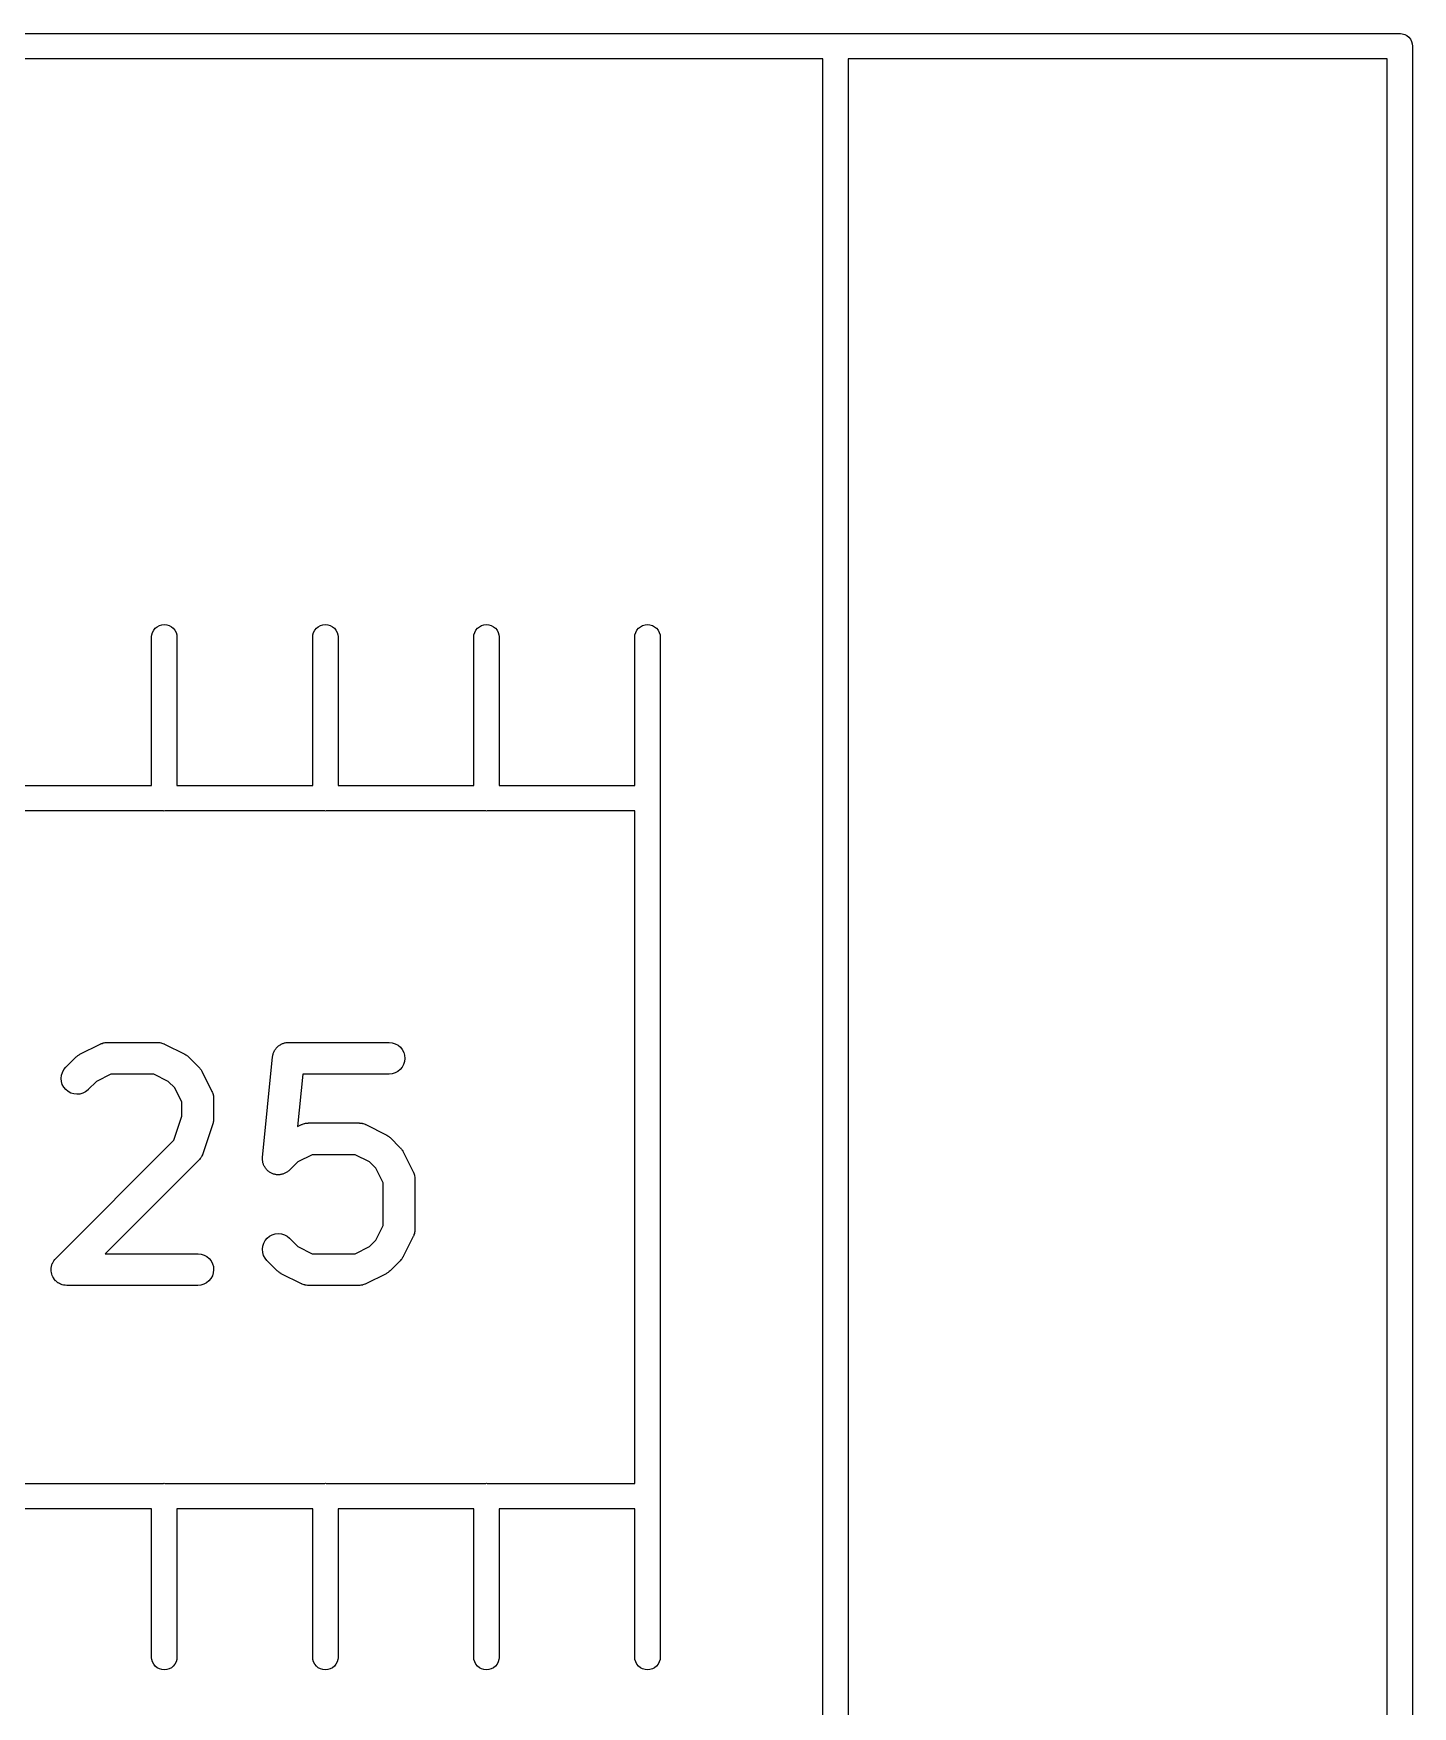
# Model space of a CAD drawing. Extents: x 5.19 to 7.89, y -5.38 to -2.27.
# Drawn here: x 5.7881 to 6.045, y -3.0083 to -2.6966 of the extents above; entities that cross this region are included whole.
import ezdxf

# ---------------------------------------------------------------- set-up
doc = ezdxf.new("R2010")
doc.units = 0
doc.header["$MEASUREMENT"] = 0
doc.layers.add('BLACK', color=7, linetype='CONTINUOUS')

msp = doc.modelspace()

# ---------------------------------------------------------------- linework, layer by layer
at = {"layer": 'BLACK', "linetype": 'CONTINUOUS'}
for p, q in [((5.5376, -2.69661), (5.93736, -2.69661)), ((5.93736, -2.69661), (5.93748, -2.6966)), ((5.93748, -2.6966), (5.9376, -2.69661)), ((5.9376, -2.69661), (6.04248, -2.69661)), ((6.04248, -2.69661), (6.0426, -2.6966)), ((6.0426, -2.6966), (6.04271, -2.69661)), ((6.04271, -2.69661), (6.04306, -2.69665)), ((6.04306, -2.69665), (6.04351, -2.69678)), ((6.04351, -2.69678), (6.04392, -2.697)), ((6.04392, -2.697), (6.04428, -2.6973)), ((6.04428, -2.6973), (6.04457, -2.69766)), ((6.04457, -2.69766), (6.04479, -2.69807)), ((6.04479, -2.69807), (6.04493, -2.69851)), ((6.04493, -2.69851), (6.04497, -2.69898)), ((6.04497, -2.69898), (6.04496, -2.69909)), ((6.04496, -2.69909), (6.04496, -3.5091)), ((5.93512, -2.70134), (5.53984, -2.70134)), ((5.93512, -3.50685), (5.93512, -2.70134)), ((5.93984, -2.70134), (5.93984, -3.50685)), ((6.04024, -2.70134), (5.93984, -2.70134)), ((6.04024, -3.50685), (6.04024, -2.70134)), ((5.81015, -2.80863), (5.81029, -2.80819)), ((5.81029, -2.80819), (5.81051, -2.80778)), ((5.81051, -2.80778), (5.8108, -2.80742)), ((5.8108, -2.80742), (5.81116, -2.80712)), ((5.81116, -2.80712), (5.81157, -2.8069)), ((5.81157, -2.8069), (5.81202, -2.80677)), ((5.81202, -2.80677), (5.81248, -2.80672)), ((5.81248, -2.80672), (5.81294, -2.80677)), ((5.81294, -2.80677), (5.81339, -2.8069)), ((5.81339, -2.8069), (5.8138, -2.80712)), ((5.8138, -2.80712), (5.81416, -2.80742)), ((5.81416, -2.80742), (5.81445, -2.80778)), ((5.81445, -2.80778), (5.81467, -2.80819)), ((5.81467, -2.80819), (5.81481, -2.80863)), ((5.84015, -2.80863), (5.84029, -2.80819)), ((5.84029, -2.80819), (5.84051, -2.80778)), ((5.84051, -2.80778), (5.8408, -2.80742)), ((5.8408, -2.80742), (5.84116, -2.80712)), ((5.84116, -2.80712), (5.84157, -2.8069)), ((5.84157, -2.8069), (5.84202, -2.80677)), ((5.84202, -2.80677), (5.84248, -2.80672)), ((5.84248, -2.80672), (5.84294, -2.80677)), ((5.84294, -2.80677), (5.84339, -2.8069)), ((5.84339, -2.8069), (5.8438, -2.80712)), ((5.8438, -2.80712), (5.84416, -2.80742)), ((5.84416, -2.80742), (5.84445, -2.80778)), ((5.84445, -2.80778), (5.84467, -2.80819)), ((5.84467, -2.80819), (5.84481, -2.80863)), ((5.87015, -2.80863), (5.87029, -2.80819)), ((5.87029, -2.80819), (5.87051, -2.80778)), ((5.87051, -2.80778), (5.8708, -2.80742)), ((5.8708, -2.80742), (5.87116, -2.80712)), ((5.87116, -2.80712), (5.87157, -2.8069)), ((5.87157, -2.8069), (5.87202, -2.80677)), ((5.87202, -2.80677), (5.87248, -2.80672)), ((5.87248, -2.80672), (5.87294, -2.80677)), ((5.87294, -2.80677), (5.87339, -2.8069)), ((5.87339, -2.8069), (5.8738, -2.80712)), ((5.8738, -2.80712), (5.87416, -2.80742)), ((5.87416, -2.80742), (5.87445, -2.80778)), ((5.87445, -2.80778), (5.87467, -2.80819)), ((5.87467, -2.80819), (5.87481, -2.80863)), ((5.90015, -2.80863), (5.90029, -2.80819)), ((5.90029, -2.80819), (5.90051, -2.80778)), ((5.90051, -2.80778), (5.9008, -2.80742)), ((5.9008, -2.80742), (5.90116, -2.80712)), ((5.90116, -2.80712), (5.90157, -2.8069)), ((5.90157, -2.8069), (5.90202, -2.80677)), ((5.90202, -2.80677), (5.90248, -2.80672)), ((5.90248, -2.80672), (5.90294, -2.80677)), ((5.90294, -2.80677), (5.90339, -2.8069)), ((5.90339, -2.8069), (5.9038, -2.80712)), ((5.9038, -2.80712), (5.90416, -2.80742)), ((5.90416, -2.80742), (5.90445, -2.80778)), ((5.90445, -2.80778), (5.90467, -2.80819)), ((5.90467, -2.80819), (5.90481, -2.80863)), ((5.81012, -2.80898), (5.81015, -2.80863)), ((5.81012, -2.83673), (5.81012, -2.80898)), ((5.81481, -2.80863), (5.81484, -2.80898)), ((5.81484, -2.80898), (5.81484, -2.83673)), ((5.84012, -2.80898), (5.84015, -2.80863)), ((5.84012, -2.83673), (5.84012, -2.80898)), ((5.84481, -2.80863), (5.84484, -2.80898)), ((5.84484, -2.80898), (5.84484, -2.83673)), ((5.87012, -2.80898), (5.87015, -2.80863)), ((5.87012, -2.83673), (5.87012, -2.80898)), ((5.87481, -2.80863), (5.87484, -2.80898)), ((5.87484, -2.80898), (5.87484, -2.83673)), ((5.90012, -2.80898), (5.90015, -2.80863)), ((5.90012, -2.83673), (5.90012, -2.80898)), ((5.90481, -2.80863), (5.90484, -2.80898)), ((5.90484, -2.80898), (5.90484, -2.83898)), ((5.78484, -2.83673), (5.81012, -2.83673)), ((5.81484, -2.83673), (5.84012, -2.83673)), ((5.84484, -2.83673), (5.87012, -2.83673)), ((5.87484, -2.83673), (5.90012, -2.83673)), ((5.90484, -2.83898), (5.90485, -2.83909)), ((5.90485, -2.83909), (5.90484, -2.83921)), ((5.90484, -2.83921), (5.90484, -2.96898)), ((5.81236, -2.84146), (5.7826, -2.84146)), ((5.81248, -2.84147), (5.81236, -2.84146)), ((5.8126, -2.84146), (5.81248, -2.84147)), ((5.84236, -2.84146), (5.8126, -2.84146)), ((5.84248, -2.84147), (5.84236, -2.84146)), ((5.8426, -2.84146), (5.84248, -2.84147)), ((5.87236, -2.84146), (5.8426, -2.84146)), ((5.87248, -2.84147), (5.87236, -2.84146)), ((5.8726, -2.84146), (5.87248, -2.84147)), ((5.90012, -2.84146), (5.8726, -2.84146)), ((5.90012, -2.96673), (5.90012, -2.84146)), ((5.79678, -2.88677), (5.80053, -2.88489)), ((5.80053, -2.88489), (5.80056, -2.88488)), ((5.80056, -2.88488), (5.80064, -2.88485)), ((5.80064, -2.88485), (5.80072, -2.8848)), ((5.80072, -2.8848), (5.80091, -2.88475)), ((5.80091, -2.88475), (5.8011, -2.88468)), ((5.8011, -2.88468), (5.80119, -2.88466)), ((5.80119, -2.88466), (5.80127, -2.88464)), ((5.80127, -2.88464), (5.80147, -2.88462)), ((5.80147, -2.88462), (5.80167, -2.88459)), ((5.80167, -2.88459), (5.80176, -2.88459)), ((5.80176, -2.88459), (5.80185, -2.88458)), ((5.80185, -2.88458), (5.81122, -2.88458)), ((5.81122, -2.88458), (5.81126, -2.88458)), ((5.81126, -2.88458), (5.81135, -2.88459)), ((5.81135, -2.88459), (5.81143, -2.88459)), ((5.81143, -2.88459), (5.81163, -2.88462)), ((5.81163, -2.88462), (5.81183, -2.88465)), ((5.81183, -2.88465), (5.81192, -2.88467)), ((5.81192, -2.88467), (5.812, -2.88469)), ((5.812, -2.88469), (5.81219, -2.88476)), ((5.81219, -2.88476), (5.81238, -2.88482)), ((5.81238, -2.88482), (5.81246, -2.88486)), ((5.81246, -2.88486), (5.81254, -2.88489)), ((5.81254, -2.88489), (5.81629, -2.88677)), ((5.83283, -2.88652), (5.83287, -2.88639)), ((5.83287, -2.88639), (5.83295, -2.88625)), ((5.83295, -2.88625), (5.83301, -2.88611)), ((5.83301, -2.88611), (5.83308, -2.886)), ((5.83308, -2.886), (5.83314, -2.88588)), ((5.83314, -2.88588), (5.83324, -2.88576)), ((5.83324, -2.88576), (5.83333, -2.88563)), ((5.83333, -2.88563), (5.83343, -2.88554)), ((5.83343, -2.88554), (5.83351, -2.88544)), ((5.83351, -2.88544), (5.83363, -2.88534)), ((5.83363, -2.88534), (5.83375, -2.88523)), ((5.83375, -2.88523), (5.83386, -2.88516)), ((5.83386, -2.88516), (5.83396, -2.88508)), ((5.83396, -2.88508), (5.8341, -2.885)), ((5.8341, -2.885), (5.83423, -2.88492)), ((5.83423, -2.88492), (5.83435, -2.88487)), ((5.83435, -2.88487), (5.83447, -2.8848)), ((5.83447, -2.8848), (5.83462, -2.88476)), ((5.83462, -2.88476), (5.83476, -2.8847)), ((5.83476, -2.8847), (5.83489, -2.88468)), ((5.83489, -2.88468), (5.83502, -2.88464)), ((5.83502, -2.88464), (5.83518, -2.88462)), ((5.83518, -2.88462), (5.83533, -2.88459)), ((5.83533, -2.88459), (5.83546, -2.88459)), ((5.83546, -2.88459), (5.83559, -2.88458)), ((5.83559, -2.88458), (5.85434, -2.88458)), ((5.85434, -2.88458), (5.85438, -2.88458)), ((5.85438, -2.88458), (5.85495, -2.88465)), ((5.85495, -2.88465), (5.8555, -2.88482)), ((5.8555, -2.88482), (5.85601, -2.8851)), ((5.85601, -2.8851), (5.85645, -2.88547)), ((5.85645, -2.88547), (5.85681, -2.88592)), ((5.85681, -2.88592), (5.85708, -2.88643)), ((5.79377, -2.88964), (5.79413, -2.8892)), ((5.79413, -2.8892), (5.79601, -2.88732)), ((5.79601, -2.88732), (5.79604, -2.88729)), ((5.79604, -2.88729), (5.79617, -2.88719)), ((5.79617, -2.88719), (5.79629, -2.88708)), ((5.79629, -2.88708), (5.79639, -2.88701)), ((5.79639, -2.88701), (5.79649, -2.88693)), ((5.79649, -2.88693), (5.79664, -2.88686)), ((5.79664, -2.88686), (5.79678, -2.88677)), ((5.81629, -2.88677), (5.81633, -2.88679)), ((5.81633, -2.88679), (5.81647, -2.88688)), ((5.81647, -2.88688), (5.81661, -2.88696)), ((5.81661, -2.88696), (5.81671, -2.88703)), ((5.81671, -2.88703), (5.81681, -2.8871)), ((5.81681, -2.8871), (5.81693, -2.88722)), ((5.81693, -2.88722), (5.81706, -2.88732)), ((5.81706, -2.88732), (5.81893, -2.8892)), ((5.81893, -2.8892), (5.81896, -2.88923)), ((5.81896, -2.88923), (5.81907, -2.88936)), ((5.81907, -2.88936), (5.81918, -2.88948)), ((5.81918, -2.88948), (5.81924, -2.88958)), ((5.83078, -2.90599), (5.83265, -2.88724)), ((5.83265, -2.88724), (5.83266, -2.8872)), ((5.83266, -2.8872), (5.83269, -2.88707)), ((5.83269, -2.88707), (5.8327, -2.88694)), ((5.8327, -2.88694), (5.83275, -2.88679)), ((5.83275, -2.88679), (5.83278, -2.88664)), ((5.83278, -2.88664), (5.83283, -2.88652)), ((5.85679, -2.88919), (5.85642, -2.88963)), ((5.85706, -2.88868), (5.85679, -2.88919)), ((5.85723, -2.88813), (5.85706, -2.88868)), ((5.85708, -2.88643), (5.85724, -2.88698)), ((5.85729, -2.88756), (5.85723, -2.88813)), ((5.85724, -2.88698), (5.85729, -2.88756)), ((5.79327, -2.89127), (5.79333, -2.8907)), ((5.79332, -2.89185), (5.79327, -2.89127)), ((5.79349, -2.8924), (5.79332, -2.89185)), ((5.79333, -2.8907), (5.7935, -2.89015)), ((5.79376, -2.89291), (5.79349, -2.8924)), ((5.7935, -2.89015), (5.79377, -2.88964)), ((5.79985, -2.89184), (5.79831, -2.89337)), ((5.80254, -2.89049), (5.79985, -2.89184)), ((5.81052, -2.89049), (5.80254, -2.89049)), ((5.81322, -2.89184), (5.81052, -2.89049)), ((5.81442, -2.89303), (5.81322, -2.89184)), ((5.81924, -2.88958), (5.81932, -2.88968)), ((5.81932, -2.88968), (5.8194, -2.88982)), ((5.8194, -2.88982), (5.81949, -2.88996)), ((5.81949, -2.88996), (5.82136, -2.89371)), ((5.83826, -2.89049), (5.83729, -2.90026)), ((5.85434, -2.89049), (5.83826, -2.89049)), ((5.85491, -2.89043), (5.85434, -2.89049)), ((5.85547, -2.89026), (5.85491, -2.89043)), ((5.85597, -2.88999), (5.85547, -2.89026)), ((5.85642, -2.88963), (5.85597, -2.88999)), ((5.79412, -2.89336), (5.79376, -2.89291)), ((5.79456, -2.89373), (5.79412, -2.89336)), ((5.79507, -2.894), (5.79456, -2.89373)), ((5.79562, -2.89417), (5.79507, -2.894)), ((5.79619, -2.89424), (5.79562, -2.89417)), ((5.79677, -2.89419), (5.79619, -2.89424)), ((5.79732, -2.89403), (5.79677, -2.89419)), ((5.79783, -2.89376), (5.79732, -2.89403)), ((5.79828, -2.8934), (5.79783, -2.89376)), ((5.79831, -2.89337), (5.79828, -2.8934)), ((5.81577, -2.89573), (5.81442, -2.89303)), ((5.81577, -2.8983), (5.81577, -2.89573)), ((5.82136, -2.89371), (5.82138, -2.89375)), ((5.82138, -2.89375), (5.82141, -2.89383)), ((5.82141, -2.89383), (5.82145, -2.89391)), ((5.82145, -2.89391), (5.82151, -2.8941)), ((5.82151, -2.8941), (5.82158, -2.89429)), ((5.82158, -2.89429), (5.82159, -2.89438)), ((5.82159, -2.89438), (5.82162, -2.89446)), ((5.82162, -2.89446), (5.82164, -2.89466)), ((5.82164, -2.89466), (5.82167, -2.89486)), ((5.82167, -2.89486), (5.82166, -2.89495)), ((5.82166, -2.89495), (5.82167, -2.89503)), ((5.82167, -2.89503), (5.82167, -2.89878)), ((5.81426, -2.90281), (5.81577, -2.8983)), ((5.82167, -2.89882), (5.82165, -2.89899)), ((5.82167, -2.89878), (5.82167, -2.89882)), ((5.82152, -2.89972), (5.81965, -2.90534)), ((5.82156, -2.89956), (5.82152, -2.89972)), ((5.82161, -2.8994), (5.82156, -2.89956)), ((5.82162, -2.89928), (5.82161, -2.8994)), ((5.82165, -2.89916), (5.82162, -2.89928)), ((5.82165, -2.89899), (5.82165, -2.89916)), ((5.83729, -2.90026), (5.83802, -2.89989)), ((5.83802, -2.89989), (5.83806, -2.89987)), ((5.83806, -2.89987), (5.83814, -2.89984)), ((5.83814, -2.89984), (5.83822, -2.8998)), ((5.83822, -2.8998), (5.83841, -2.89974)), ((5.83841, -2.89974), (5.8386, -2.89967)), ((5.8386, -2.89967), (5.83868, -2.89966)), ((5.83868, -2.89966), (5.83877, -2.89964)), ((5.83877, -2.89964), (5.83897, -2.89962)), ((5.83897, -2.89962), (5.83917, -2.89959)), ((5.83917, -2.89959), (5.83926, -2.89959)), ((5.83926, -2.89959), (5.83934, -2.89958)), ((5.83934, -2.89958), (5.84872, -2.89958)), ((5.84872, -2.89958), (5.84876, -2.89958)), ((5.84876, -2.89958), (5.84884, -2.89959)), ((5.84884, -2.89959), (5.84893, -2.89959)), ((5.84893, -2.89959), (5.84913, -2.89962)), ((5.84913, -2.89962), (5.84933, -2.89964)), ((5.84933, -2.89964), (5.84941, -2.89967)), ((5.84941, -2.89967), (5.8495, -2.89969)), ((5.8495, -2.89969), (5.84969, -2.89976)), ((5.84969, -2.89976), (5.84988, -2.89982)), ((5.84988, -2.89982), (5.84996, -2.89986)), ((5.84996, -2.89986), (5.85004, -2.89989)), ((5.85004, -2.89989), (5.85379, -2.90177)), ((5.85379, -2.90177), (5.85382, -2.90179)), ((5.85382, -2.90179), (5.85396, -2.90188)), ((5.85396, -2.90188), (5.85411, -2.90195)), ((5.85411, -2.90195), (5.8542, -2.90203)), ((5.79226, -2.92482), (5.81426, -2.90281)), ((5.8542, -2.90203), (5.85431, -2.9021)), ((5.85431, -2.9021), (5.85442, -2.90221)), ((5.85442, -2.90221), (5.85455, -2.90232)), ((5.85455, -2.90232), (5.85643, -2.90419)), ((5.85643, -2.90419), (5.85646, -2.90422)), ((5.85646, -2.90422), (5.85656, -2.90435)), ((5.85656, -2.90435), (5.85667, -2.90447)), ((5.85667, -2.90447), (5.85674, -2.90458)), ((5.85674, -2.90458), (5.85682, -2.90467)), ((5.85682, -2.90467), (5.85689, -2.90482)), ((5.85689, -2.90482), (5.85698, -2.90496)), ((5.85698, -2.90496), (5.85886, -2.90871)), ((5.81893, -2.9065), (5.80148, -2.92395)), ((5.81899, -2.90643), (5.81893, -2.9065)), ((5.81905, -2.90637), (5.81899, -2.90643)), ((5.81917, -2.90621), (5.81905, -2.90637)), ((5.8193, -2.90605), (5.81917, -2.90621)), ((5.81934, -2.90597), (5.8193, -2.90605)), ((5.81939, -2.9059), (5.81934, -2.90597)), ((5.81948, -2.90572), (5.81939, -2.9059)), ((5.81957, -2.90554), (5.81948, -2.90572)), ((5.8196, -2.90546), (5.81957, -2.90554)), ((5.81963, -2.90538), (5.8196, -2.90546)), ((5.81965, -2.90534), (5.81963, -2.90538)), ((5.83076, -2.90627), (5.83078, -2.90613)), ((5.83078, -2.90642), (5.83076, -2.90627)), ((5.83078, -2.90613), (5.83078, -2.90599)), ((5.83078, -2.90656), (5.83078, -2.90642)), ((5.83081, -2.9067), (5.83078, -2.90656)), ((5.83082, -2.90685), (5.83081, -2.9067)), ((5.83086, -2.90699), (5.83082, -2.90685)), ((5.83089, -2.90713), (5.83086, -2.90699)), ((5.83094, -2.90726), (5.83089, -2.90713)), ((5.83098, -2.9074), (5.83094, -2.90726)), ((5.83105, -2.90753), (5.83098, -2.9074)), ((5.83111, -2.90766), (5.83105, -2.90753)), ((5.83119, -2.90778), (5.83111, -2.90766)), ((5.83125, -2.90791), (5.83119, -2.90778)), ((5.83134, -2.90802), (5.83125, -2.90791)), ((5.83143, -2.90814), (5.83134, -2.90802)), ((5.83153, -2.90825), (5.83143, -2.90814)), ((5.83734, -2.90683), (5.83581, -2.90837)), ((5.84004, -2.90549), (5.83734, -2.90683)), ((5.84802, -2.90549), (5.84004, -2.90549)), ((5.85072, -2.90683), (5.84802, -2.90549)), ((5.85191, -2.90803), (5.85072, -2.90683)), ((5.85326, -2.91073), (5.85191, -2.90803)), ((5.83162, -2.90836), (5.83153, -2.90825)), ((5.83173, -2.90845), (5.83162, -2.90836)), ((5.83183, -2.90855), (5.83173, -2.90845)), ((5.83195, -2.90863), (5.83183, -2.90855)), ((5.83206, -2.90872), (5.83195, -2.90863)), ((5.83219, -2.90879), (5.83206, -2.90872)), ((5.83231, -2.90888), (5.83219, -2.90879)), ((5.83244, -2.90893), (5.83231, -2.90888)), ((5.83256, -2.909), (5.83244, -2.90893)), ((5.8327, -2.90904), (5.83256, -2.909)), ((5.83284, -2.9091), (5.8327, -2.90904)), ((5.83298, -2.90913), (5.83284, -2.9091)), ((5.83311, -2.90917), (5.83298, -2.90913)), ((5.83326, -2.90919), (5.83311, -2.90917)), ((5.8334, -2.90922), (5.83326, -2.90919)), ((5.83355, -2.90922), (5.8334, -2.90922)), ((5.83369, -2.90923), (5.83355, -2.90922)), ((5.83383, -2.90922), (5.83369, -2.90923)), ((5.83398, -2.90922), (5.83383, -2.90922)), ((5.83412, -2.9092), (5.83398, -2.90922)), ((5.83426, -2.90918), (5.83412, -2.9092)), ((5.8344, -2.90914), (5.83426, -2.90918)), ((5.83455, -2.90912), (5.8344, -2.90914)), ((5.83468, -2.90906), (5.83455, -2.90912)), ((5.83481, -2.90902), (5.83468, -2.90906)), ((5.83494, -2.90896), (5.83481, -2.90902)), ((5.83508, -2.9089), (5.83494, -2.90896)), ((5.8352, -2.90882), (5.83508, -2.9089)), ((5.83533, -2.90876), (5.8352, -2.90882)), ((5.83544, -2.90867), (5.83533, -2.90876)), ((5.83556, -2.90859), (5.83544, -2.90867)), ((5.83567, -2.90849), (5.83556, -2.90859)), ((5.83578, -2.9084), (5.83567, -2.90849)), ((5.83581, -2.90837), (5.83578, -2.9084)), ((5.85326, -2.91871), (5.85326, -2.91073)), ((5.85886, -2.90871), (5.85887, -2.90875)), ((5.85887, -2.90875), (5.8589, -2.90883)), ((5.8589, -2.90883), (5.85894, -2.90891)), ((5.85894, -2.90891), (5.859, -2.9091)), ((5.859, -2.9091), (5.85907, -2.90929)), ((5.85907, -2.90929), (5.85909, -2.90937)), ((5.85909, -2.90937), (5.85911, -2.90946)), ((5.85911, -2.90946), (5.85913, -2.90966)), ((5.85913, -2.90966), (5.85916, -2.90986)), ((5.85916, -2.90986), (5.85916, -2.90995)), ((5.85916, -2.90995), (5.85917, -2.91003)), ((5.85917, -2.91003), (5.85917, -2.91941)), ((5.83209, -2.92069), (5.8326, -2.92042)), ((5.8326, -2.92042), (5.83315, -2.92026)), ((5.83315, -2.92026), (5.83373, -2.9202)), ((5.83373, -2.9202), (5.8343, -2.92026)), ((5.8343, -2.92026), (5.83485, -2.92043)), ((5.83485, -2.92043), (5.83536, -2.9207)), ((5.85191, -2.92141), (5.85326, -2.91871)), ((5.85889, -2.92065), (5.85886, -2.92073)), ((5.85893, -2.92057), (5.85889, -2.92065)), ((5.85899, -2.92038), (5.85893, -2.92057)), ((5.85906, -2.92019), (5.85899, -2.92038)), ((5.85908, -2.9201), (5.85906, -2.92019)), ((5.8591, -2.92002), (5.85908, -2.9201)), ((5.85913, -2.91982), (5.8591, -2.92002)), ((5.85916, -2.91962), (5.85913, -2.91982)), ((5.85917, -2.91945), (5.85916, -2.91953)), ((5.85916, -2.91953), (5.85916, -2.91962)), ((5.85917, -2.91941), (5.85917, -2.91945)), ((5.83077, -2.92312), (5.83083, -2.92255)), ((5.83082, -2.9237), (5.83077, -2.92312)), ((5.83098, -2.92425), (5.83082, -2.9237)), ((5.83083, -2.92255), (5.831, -2.922)), ((5.831, -2.922), (5.83128, -2.9215)), ((5.83128, -2.9215), (5.83164, -2.92105)), ((5.83164, -2.92105), (5.83209, -2.92069)), ((5.83536, -2.9207), (5.83581, -2.92107)), ((5.83581, -2.92107), (5.83734, -2.9226)), ((5.83734, -2.9226), (5.84004, -2.92395)), ((5.84802, -2.92395), (5.85072, -2.9226)), ((5.85072, -2.9226), (5.85191, -2.92141)), ((5.85886, -2.92073), (5.85698, -2.92448)), ((5.79139, -2.92688), (5.79142, -2.92661)), ((5.7914, -2.92689), (5.79139, -2.92688)), ((5.79142, -2.92718), (5.79139, -2.92689)), ((5.79139, -2.92689), (5.7914, -2.92689)), ((5.79142, -2.92661), (5.79145, -2.92632)), ((5.79145, -2.92632), (5.79146, -2.92631)), ((5.79145, -2.92632), (5.79145, -2.92632)), ((5.79146, -2.92631), (5.79154, -2.92604)), ((5.79154, -2.92604), (5.79162, -2.92577)), ((5.79162, -2.92577), (5.79163, -2.92576)), ((5.79162, -2.92577), (5.79162, -2.92577)), ((5.79163, -2.92576), (5.79176, -2.92551)), ((5.79176, -2.92551), (5.79189, -2.92526)), ((5.79189, -2.92526), (5.7919, -2.92526)), ((5.7919, -2.92525), (5.79208, -2.92503)), ((5.7919, -2.92526), (5.7919, -2.92525)), ((5.79208, -2.92503), (5.79226, -2.92482)), ((5.80148, -2.92395), (5.81872, -2.92395)), ((5.81872, -2.92395), (5.81876, -2.92395)), ((5.81876, -2.92395), (5.81933, -2.92402)), ((5.81933, -2.92402), (5.81988, -2.92419)), ((5.81988, -2.92419), (5.82039, -2.92447)), ((5.82039, -2.92447), (5.82083, -2.92484)), ((5.82083, -2.92484), (5.82119, -2.92529)), ((5.82119, -2.92529), (5.82146, -2.9258)), ((5.82146, -2.9258), (5.82162, -2.92635)), ((5.82162, -2.92635), (5.82167, -2.92693)), ((5.83124, -2.92476), (5.83098, -2.92425)), ((5.8316, -2.92521), (5.83124, -2.92476)), ((5.83163, -2.92524), (5.8316, -2.92521)), ((5.8335, -2.92712), (5.83163, -2.92524)), ((5.84004, -2.92395), (5.84802, -2.92395)), ((5.85643, -2.92524), (5.85455, -2.92712)), ((5.85653, -2.92511), (5.85643, -2.92524)), ((5.85665, -2.925), (5.85653, -2.92511)), ((5.85672, -2.92489), (5.85665, -2.925)), ((5.85679, -2.9248), (5.85672, -2.92489)), ((5.85687, -2.92465), (5.85679, -2.9248)), ((5.85696, -2.92451), (5.85687, -2.92465)), ((5.85698, -2.92448), (5.85696, -2.92451)), ((5.79145, -2.92746), (5.79142, -2.92718)), ((5.79145, -2.92747), (5.79145, -2.92746)), ((5.79145, -2.92746), (5.79145, -2.92746)), ((5.79153, -2.92774), (5.79145, -2.92747)), ((5.79161, -2.92801), (5.79153, -2.92774)), ((5.79161, -2.92802), (5.79161, -2.92801)), ((5.79175, -2.92827), (5.79161, -2.92802)), ((5.79161, -2.92802), (5.79161, -2.92802)), ((5.79188, -2.92852), (5.79175, -2.92827)), ((5.79188, -2.92853), (5.79188, -2.92852)), ((5.79206, -2.92875), (5.79188, -2.92853)), ((5.79188, -2.92853), (5.79188, -2.92853)), ((5.79224, -2.92897), (5.79206, -2.92875)), ((5.79225, -2.92898), (5.79224, -2.92897)), ((5.79224, -2.92897), (5.79224, -2.92897)), ((5.79246, -2.92916), (5.79225, -2.92898)), ((5.79268, -2.92934), (5.79246, -2.92916)), ((5.79269, -2.92935), (5.79268, -2.92934)), ((5.79268, -2.92934), (5.79268, -2.92934)), ((5.79294, -2.92948), (5.79269, -2.92935)), ((5.79318, -2.92962), (5.79294, -2.92948)), ((5.79319, -2.92962), (5.79318, -2.92962)), ((5.79347, -2.92971), (5.79319, -2.92962)), ((5.79319, -2.92962), (5.79319, -2.92962)), ((5.79373, -2.92979), (5.79347, -2.92971)), ((5.79374, -2.92979), (5.79373, -2.92979)), ((5.79374, -2.9298), (5.79374, -2.92979)), ((5.79402, -2.92983), (5.79374, -2.9298)), ((5.79431, -2.92986), (5.79402, -2.92983)), ((5.79432, -2.92986), (5.79431, -2.92986)), ((5.79435, -2.92986), (5.79432, -2.92986)), ((5.79432, -2.92986), (5.79432, -2.92986)), ((5.79432, -2.92986), (5.79432, -2.92986)), ((5.81872, -2.92986), (5.79435, -2.92986)), ((5.81929, -2.9298), (5.81872, -2.92986)), ((5.81984, -2.92963), (5.81929, -2.9298)), ((5.82035, -2.92936), (5.81984, -2.92963)), ((5.8208, -2.929), (5.82035, -2.92936)), ((5.82117, -2.92856), (5.8208, -2.929)), ((5.82144, -2.92805), (5.82117, -2.92856)), ((5.82161, -2.9275), (5.82144, -2.92805)), ((5.82167, -2.92693), (5.82161, -2.9275)), ((5.83363, -2.92722), (5.8335, -2.92712)), ((5.83375, -2.92734), (5.83363, -2.92722)), ((5.83385, -2.92741), (5.83375, -2.92734)), ((5.83395, -2.92748), (5.83385, -2.92741)), ((5.8341, -2.92756), (5.83395, -2.92748)), ((5.83424, -2.92765), (5.8341, -2.92756)), ((5.83427, -2.92767), (5.83424, -2.92765)), ((5.83802, -2.92955), (5.83427, -2.92767)), ((5.8381, -2.92958), (5.83802, -2.92955)), ((5.83818, -2.92962), (5.8381, -2.92958)), ((5.83837, -2.92968), (5.83818, -2.92962)), ((5.83856, -2.92975), (5.83837, -2.92968)), ((5.83865, -2.92977), (5.83856, -2.92975)), ((5.83873, -2.92979), (5.83865, -2.92977)), ((5.83893, -2.92982), (5.83873, -2.92979)), ((5.83913, -2.92985), (5.83893, -2.92982)), ((5.83921, -2.92985), (5.83913, -2.92985)), ((5.8393, -2.92986), (5.83921, -2.92985)), ((5.83934, -2.92986), (5.8393, -2.92986)), ((5.84872, -2.92986), (5.83934, -2.92986)), ((5.8488, -2.92985), (5.84872, -2.92986)), ((5.84889, -2.92985), (5.8488, -2.92985)), ((5.84909, -2.92982), (5.84889, -2.92985)), ((5.84929, -2.9298), (5.84909, -2.92982)), ((5.84937, -2.92978), (5.84929, -2.9298)), ((5.84946, -2.92976), (5.84937, -2.92978)), ((5.84965, -2.92969), (5.84946, -2.92976)), ((5.84984, -2.92963), (5.84965, -2.92969)), ((5.84992, -2.92959), (5.84984, -2.92963)), ((5.85, -2.92956), (5.84992, -2.92959)), ((5.85004, -2.92955), (5.85, -2.92956)), ((5.85379, -2.92767), (5.85004, -2.92955)), ((5.85393, -2.92758), (5.85379, -2.92767)), ((5.85407, -2.92751), (5.85393, -2.92758)), ((5.85417, -2.92743), (5.85407, -2.92751)), ((5.85427, -2.92736), (5.85417, -2.92743)), ((5.85439, -2.92725), (5.85427, -2.92736)), ((5.85452, -2.92715), (5.85439, -2.92725)), ((5.85455, -2.92712), (5.85452, -2.92715)), ((5.7826, -2.96673), (5.81236, -2.96673)), ((5.81236, -2.96673), (5.81248, -2.96672)), ((5.81248, -2.96672), (5.8126, -2.96673)), ((5.8126, -2.96673), (5.84236, -2.96673)), ((5.84236, -2.96673), (5.84248, -2.96672)), ((5.84248, -2.96672), (5.8426, -2.96673)), ((5.8426, -2.96673), (5.87236, -2.96673)), ((5.87236, -2.96673), (5.87248, -2.96672)), ((5.87248, -2.96672), (5.8726, -2.96673)), ((5.8726, -2.96673), (5.90012, -2.96673)), ((5.90484, -2.96898), (5.90485, -2.96909)), ((5.90485, -2.96909), (5.90484, -2.96921)), ((5.90484, -2.96921), (5.90484, -2.99921)), ((5.81012, -2.97146), (5.78484, -2.97146)), ((5.81012, -2.99921), (5.81012, -2.97146)), ((5.84012, -2.97146), (5.81484, -2.97146)), ((5.81484, -2.97146), (5.81484, -2.99921)), ((5.84012, -2.99921), (5.84012, -2.97146)), ((5.87012, -2.97146), (5.84484, -2.97146)), ((5.84484, -2.97146), (5.84484, -2.99921)), ((5.87012, -2.99921), (5.87012, -2.97146)), ((5.90012, -2.97146), (5.87484, -2.97146)), ((5.87484, -2.97146), (5.87484, -2.99921)), ((5.90012, -2.99921), (5.90012, -2.97146)), ((5.81015, -2.99956), (5.81012, -2.99921)), ((5.81029, -3), (5.81015, -2.99956)), ((5.81051, -3.00041), (5.81029, -3)), ((5.8108, -3.00077), (5.81051, -3.00041)), ((5.81116, -3.00107), (5.8108, -3.00077)), ((5.81157, -3.00129), (5.81116, -3.00107)), ((5.81202, -3.00142), (5.81157, -3.00129)), ((5.81248, -3.00147), (5.81202, -3.00142)), ((5.81294, -3.00142), (5.81248, -3.00147)), ((5.81339, -3.00129), (5.81294, -3.00142)), ((5.8138, -3.00107), (5.81339, -3.00129)), ((5.81416, -3.00077), (5.8138, -3.00107)), ((5.81445, -3.00041), (5.81416, -3.00077)), ((5.81467, -3), (5.81445, -3.00041)), ((5.81481, -2.99956), (5.81467, -3)), ((5.81484, -2.99921), (5.81481, -2.99956)), ((5.84015, -2.99956), (5.84012, -2.99921)), ((5.84029, -3), (5.84015, -2.99956)), ((5.84051, -3.00041), (5.84029, -3)), ((5.8408, -3.00077), (5.84051, -3.00041)), ((5.84116, -3.00107), (5.8408, -3.00077)), ((5.84157, -3.00129), (5.84116, -3.00107)), ((5.84202, -3.00142), (5.84157, -3.00129)), ((5.84248, -3.00147), (5.84202, -3.00142)), ((5.84294, -3.00142), (5.84248, -3.00147)), ((5.84339, -3.00129), (5.84294, -3.00142)), ((5.8438, -3.00107), (5.84339, -3.00129)), ((5.84416, -3.00077), (5.8438, -3.00107)), ((5.84445, -3.00041), (5.84416, -3.00077)), ((5.84467, -3), (5.84445, -3.00041)), ((5.84481, -2.99956), (5.84467, -3)), ((5.84484, -2.99921), (5.84481, -2.99956)), ((5.87015, -2.99956), (5.87012, -2.99921)), ((5.87029, -3), (5.87015, -2.99956)), ((5.87051, -3.00041), (5.87029, -3)), ((5.8708, -3.00077), (5.87051, -3.00041)), ((5.87116, -3.00107), (5.8708, -3.00077)), ((5.87157, -3.00129), (5.87116, -3.00107)), ((5.87202, -3.00142), (5.87157, -3.00129)), ((5.87248, -3.00147), (5.87202, -3.00142)), ((5.87294, -3.00142), (5.87248, -3.00147)), ((5.87339, -3.00129), (5.87294, -3.00142)), ((5.8738, -3.00107), (5.87339, -3.00129)), ((5.87416, -3.00077), (5.8738, -3.00107)), ((5.87445, -3.00041), (5.87416, -3.00077)), ((5.87467, -3), (5.87445, -3.00041)), ((5.87481, -2.99956), (5.87467, -3)), ((5.87484, -2.99921), (5.87481, -2.99956)), ((5.90015, -2.99956), (5.90012, -2.99921)), ((5.90029, -3), (5.90015, -2.99956)), ((5.90051, -3.00041), (5.90029, -3)), ((5.9008, -3.00077), (5.90051, -3.00041)), ((5.90116, -3.00107), (5.9008, -3.00077)), ((5.90157, -3.00129), (5.90116, -3.00107)), ((5.90202, -3.00142), (5.90157, -3.00129)), ((5.90248, -3.00147), (5.90202, -3.00142)), ((5.90294, -3.00142), (5.90248, -3.00147)), ((5.90339, -3.00129), (5.90294, -3.00142)), ((5.9038, -3.00107), (5.90339, -3.00129)), ((5.90416, -3.00077), (5.9038, -3.00107)), ((5.90445, -3.00041), (5.90416, -3.00077)), ((5.90467, -3), (5.90445, -3.00041)), ((5.90481, -2.99956), (5.90467, -3)), ((5.90484, -2.99921), (5.90481, -2.99956))]:
    msp.add_line(p, q, dxfattribs=at)

doc.saveas('drawing.dxf')
